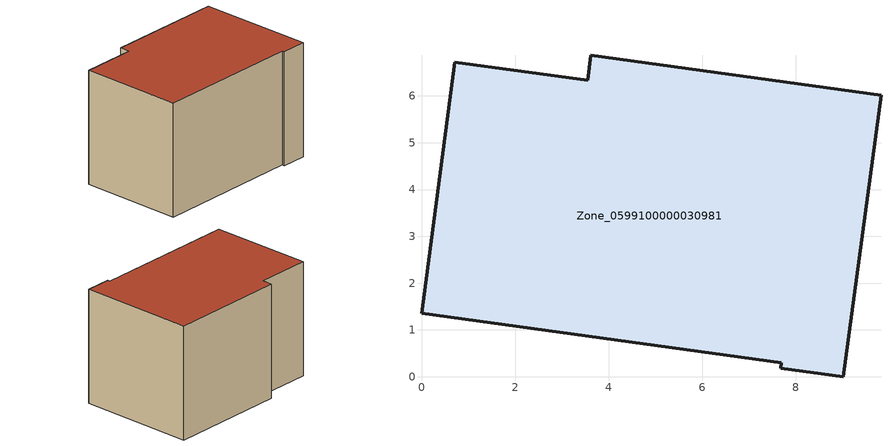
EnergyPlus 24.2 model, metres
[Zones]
Zone_0599100000030981
 floor ground (C_G): 7.68,0.18 7.69,0.3 0,1.36 0.71,6.72 3.55,6.34 3.62,6.87 9.82,6.02 9.01,0 z0
 wall outside (C_F): 7.69,0.3 7.68,0.18 9.01,0 9.82,6.02 3.62,6.87 3.55,6.34 0.71,6.72 0,1.36 7.69,0.3 z0:6.02
 roof outside (C_R): 0.71,6.72 0,1.36 7.69,0.3 7.68,0.18 9.01,0 9.82,6.02 3.62,6.87 3.55,6.34 z6.02
[BUILDING]
Pand.0599100000030981: North Axis=0; Terrain=City; Loads Convergence Tolerance Value=0.04; Temperature Convergence Tolerance Value=0.4; Solar Distribution=FullExterior; Maximum Number of Warmup Days=25; Minimum Number of Warmup Days=1
[Site:Location]
Rotterdam.The.Hague.AP_ZH_NLD Design_Conditions: Latitude=51.96; Longitude=4.45; Time Zone=1; Elevation=-4.5
[SITE:GROUNDTEMPERATURE:BUILDINGSURFACE]
18, 18, 18, 18, 18, 18, 18, 18, 18, 18, 18, 18
[MATERIAL] Thermal Absorptance=0.9; Solar Absorptance=0.7; Visible Absorptance=0.7
Name | Roughness | Thickness | Conductivity | Density | Specific Heat
G.TC.1946 | MediumSmooth | 0.15 | 1 | 540 | 1210
F.TC.1946 | Rough | 0.3 | 0.857143 | 1920 | 840
R.TC.1946 | MediumRough | 0.2 | 0.909091 | 1500 | 1000
[CONSTRUCTION]
C_G: G.TC.1946
C_F: F.TC.1946
C_R: R.TC.1946
[ZONE]
Zone_0599100000030981: Type=1; Multiplier=1; Ceiling Height=Autocalculate; Volume=Autocalculate; Floor Area=autocalculate; Part of Total Floor Area=Yes
[ZONEINFILTRATION:DESIGNFLOWRATE]
Infil_Zone_0599100000030981: Zone or ZoneList or Space or SpaceList=Zone_0599100000030981; Schedule=AlwaysOn; Design Flow Rate Calculation Method=Flow/Area; Flow Rate per Floor Area=0.003; Constant Term Coefficient=1; Temperature Term Coefficient=0; Velocity Term Coefficient=0; Velocity Squared Term Coefficient=0
[HVACTEMPLATE:ZONE:IDEALLOADSAIRSYSTEM]
Zone_0599100000030981: Maximum Heating Supply Air Temperature=50; Minimum Cooling Supply Air Temperature=13; Maximum Heating Supply Air Humidity Ratio=0.0156; Minimum Cooling Supply Air Humidity Ratio=0.0077; Heating Limit=NoLimit; Cooling Limit=NoLimit; Dehumidification Control Type=ConstantSensibleHeatRatio; Cooling Sensible Heat Ratio=0.7; Dehumidification Setpoint=60; Humidification Control Type=None; Humidification Setpoint=30; Outdoor Air Method=None; Outdoor Air Flow Rate per Person=0.00944; Outdoor Air Flow Rate per Zone Floor Area=0; Outdoor Air Flow Rate per Zone=0; Demand Controlled Ventilation Type=None; Outdoor Air Economizer Type=NoEconomizer; Heat Recovery Type=None; Sensible Heat Recovery Effectiveness=0.7; Latent Heat Recovery Effectiveness=0.65
[ZONECONTROL:THERMOSTAT]
ThermostatControl_Zone_0599100000030981: Zone or ZoneList=Zone_0599100000030981; Control Type Schedule=DualSetpointControlType; Control 1=Thermostat_Zone_0599100000030981; Temperature Difference Between Cutout And Setpoint=0
[THERMOSTATSETPOINT:DUALSETPOINT]
Thermostat_Zone_0599100000030981: Heating Setpoint Temperature Schedule=HeatingSetpoint_Zone_0599100000030981; Cooling Setpoint Temperature Schedule=CoolingSetpoint_Zone_0599100000030981
[SCHEDULE:COMPACT]
HeatingSetpoint_Zone_0599100000030981: Through: 12/31, For: AllDays, Until: 24:00, 21
CoolingSetpoint_Zone_0599100000030981: Through: 12/31, For: AllDays, Until: 24:00, 24
DualSetpointControlType: Through: 12/31, For: AllDays, Until: 24:00, 4
AlwaysOn: Through: 12/31, For: AllDays, Until: 24:00, 1
